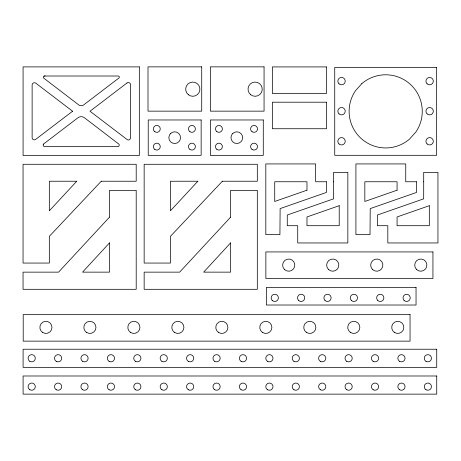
<?xml version="1.0" encoding="UTF-8"?>
<svg xmlns="http://www.w3.org/2000/svg" width="461" height="461" viewBox="0 0 461 461"><rect width="100%" height="100%" fill="white"/><g stroke="black" fill="none" stroke-linecap="round" stroke-linejoin="round"><path stroke-width="0.69" d="M44.198 76.013L118.223 76.013A1.118 1.118 0 0 1 118.903 78.018L83.262 105.206A4.904 4.904 0 0 1 79.142 105.206L43.443 77.886A1.348 1.348 0 0 1 44.054 76.082L45.08 76.013M326.451 181.755L326.44 192.427L280.121 208.603L279.919 234.643L265.813 234.643L265.813 163.932L315.641 163.932L315.641 181.755L326.451 181.755M333.603 181.755L333.591 198.841L287.266 215.016L287.266 225.706L297.72 225.706L297.72 242.959L347.848 242.959L347.848 172.374L333.603 172.374L333.603 181.755M416.548 181.755L416.542 192.427L370.218 208.603L370.016 234.643L355.915 234.643L355.915 163.932L405.743 163.932L405.743 181.755L416.548 181.755M423.705 181.755L423.688 198.841L377.369 215.016L377.369 225.706L387.822 225.706L387.822 242.959L437.95 242.959L437.95 172.374L423.705 172.374L423.705 181.755M43.392 144.132L43.282 144.362A1.873 1.873 0 0 0 44.221 146.586L118.264 146.575A1.729 1.729 0 0 0 119.047 144.264L84.426 117.751A5.319 5.319 0 0 0 77.978 117.751L43.392 144.132M170.299 133.805L169.452 135.073A5.843 5.843 0 0 0 179.087 141.51L179.934 140.242A5.843 5.843 0 0 0 170.299 133.805M232.419 133.805L231.572 135.073A5.843 5.843 0 0 0 241.207 141.51L242.054 140.242A5.843 5.843 0 0 0 232.419 133.805M361.781 83.677L355.431 90.805A36.58 36.58 0 0 0 409.593 139.049L415.943 131.921A36.58 36.58 0 0 0 361.781 83.677M109.505 242.895L82.548 272.14L109.505 272.14L109.505 242.895M230.609 242.895L203.653 272.14L230.609 272.14L230.609 242.895M76.762 181.236L49.327 210.821L49.327 181.236L76.762 181.236M109.505 217.166L58.553 272.14L23.05 272.14L23.05 289.306L136.202 289.306L136.202 190.353L109.505 190.353L109.505 217.166M197.867 181.236L170.432 210.821L170.432 181.236L197.867 181.236M230.609 217.166L179.657 272.14L144.155 272.14L144.155 289.306L257.313 289.306L257.313 190.353L230.609 190.353L230.609 217.166M101.253 181.236L49.327 236.343L49.327 263.058L23.05 263.058L23.05 164.283L136.202 164.283L136.202 181.236L101.253 181.236M222.358 181.236L170.432 236.343L170.432 263.058L144.155 263.058L144.155 164.283L257.313 164.283L257.313 181.236L222.358 181.236M72.59 111.222L35.439 139.556A2.213 2.213 0 0 1 32.126 137.92L32.126 85.003A2.299 2.299 0 0 1 35.82 83.176L72.59 111.222M127.006 82.986L89.981 111.222L127.167 139.585A2.051 2.051 0 0 0 130.428 138.329L130.428 84A2.213 2.213 0 0 0 127.006 82.986M306.974 190.203L274.727 201.463L274.727 181.755L306.974 181.755L306.974 190.203M339.215 205.698L306.974 216.958L306.974 225.706L339.215 225.706L339.215 205.698M397.071 190.203L364.83 201.463L364.83 181.755L397.071 181.755L397.071 190.203M429.318 205.698L397.071 216.958L397.071 225.706L429.318 225.706L429.318 205.698M201.722 66.862L148.004 66.862L148.004 111.147L201.722 111.147L201.722 66.862M264.061 66.862L210.343 66.862L210.343 111.147L264.061 111.147L264.061 66.862M139.326 66.891L23.079 66.891L23.079 155.553L139.326 155.553L139.326 66.891M326.515 66.92L272.342 66.92L272.342 93.462L326.515 93.462L326.515 66.92M436.63 67.415L334.738 67.415L334.738 155.305L436.63 155.305L436.63 67.415M326.515 102.198L272.342 102.198L272.342 128.74L326.515 128.74L326.515 102.198M201.152 119.969L148.229 119.969L148.229 155.345L201.152 155.345L201.152 119.969M263.277 119.969L210.354 119.969L210.354 155.345L263.277 155.345L263.277 119.969M432.937 251.931L265.864 251.931L265.864 278.49L432.937 278.49L432.937 251.931M416.041 287.405L266.354 287.405L266.354 305.021L416.041 305.021L416.041 287.405M410.048 314.575L23.2 314.575L23.2 341.14L410.048 341.14L410.048 314.575M436.734 349.236L23.09 349.236L23.09 367.382L436.734 367.382L436.734 349.236M436.734 375.992L23.09 375.992L23.09 394.138L436.734 394.138L436.734 375.992M29.821 389.724A3.602 3.602 0 0 0 35.295 386.733A3.602 3.602 0 0 0 29.971 383.489A3.602 3.602 0 0 0 29.821 389.724M56.23 389.724A3.602 3.602 0 0 0 61.711 386.733A3.602 3.602 0 0 0 56.386 383.489A3.602 3.602 0 0 0 56.23 389.724M82.646 389.724A3.602 3.602 0 0 0 88.12 386.733A3.602 3.602 0 0 0 82.796 383.489A3.602 3.602 0 0 0 82.646 389.724M109.055 389.724A3.602 3.602 0 0 0 114.53 386.733A3.602 3.602 0 0 0 109.205 383.489A3.602 3.602 0 0 0 109.055 389.724M135.465 389.724A3.602 3.602 0 0 0 140.939 386.733A3.602 3.602 0 0 0 135.615 383.489A3.602 3.602 0 0 0 135.465 389.724M161.874 389.724A3.602 3.602 0 0 0 167.349 386.733A3.602 3.602 0 0 0 162.024 383.489A3.602 3.602 0 0 0 161.874 389.724M188.284 389.724A3.602 3.602 0 0 0 193.758 386.733A3.602 3.602 0 0 0 188.434 383.489A3.602 3.602 0 0 0 188.284 389.724M214.693 389.724A3.602 3.602 0 0 0 220.168 386.733A3.602 3.602 0 0 0 214.843 383.489A3.602 3.602 0 0 0 214.693 389.724M241.103 389.724A3.602 3.602 0 0 0 246.577 386.733A3.602 3.602 0 0 0 241.259 383.489A3.602 3.602 0 0 0 241.103 389.724M267.518 389.724A3.602 3.602 0 0 0 272.993 386.733A3.602 3.602 0 0 0 267.668 383.489A3.602 3.602 0 0 0 267.518 389.724M293.928 389.724A3.602 3.602 0 0 0 299.402 386.733A3.602 3.602 0 0 0 294.078 383.489A3.602 3.602 0 0 0 293.928 389.724M320.337 389.724A3.602 3.602 0 0 0 325.812 386.733A3.602 3.602 0 0 0 320.487 383.489A3.602 3.602 0 0 0 320.337 389.724M346.747 389.724A3.602 3.602 0 0 0 352.221 386.733A3.602 3.602 0 0 0 346.897 383.489A3.602 3.602 0 0 0 346.747 389.724M373.156 389.724A3.602 3.602 0 0 0 378.631 386.733A3.602 3.602 0 0 0 373.306 383.489A3.602 3.602 0 0 0 373.156 389.724M399.566 389.724A3.602 3.602 0 0 0 405.04 386.733A3.602 3.602 0 0 0 399.716 383.489A3.602 3.602 0 0 0 399.566 389.724M425.976 389.724A3.602 3.602 0 0 0 431.45 386.733A3.602 3.602 0 0 0 426.125 383.489A3.602 3.602 0 0 0 425.976 389.724M109.055 361.326A3.602 3.602 0 0 0 114.53 358.341A3.602 3.602 0 0 0 109.205 355.091A3.602 3.602 0 0 0 109.055 361.326M82.646 361.326A3.602 3.602 0 0 0 88.12 358.341A3.602 3.602 0 0 0 82.796 355.091A3.602 3.602 0 0 0 82.646 361.326M56.23 361.326A3.602 3.602 0 0 0 61.711 358.341A3.602 3.602 0 0 0 56.386 355.091A3.602 3.602 0 0 0 56.23 361.326M29.821 361.326A3.602 3.602 0 0 0 35.295 358.341A3.602 3.602 0 0 0 29.971 355.091A3.602 3.602 0 0 0 29.821 361.326M373.156 361.326A3.602 3.602 0 0 0 378.631 358.341A3.602 3.602 0 0 0 373.306 355.091A3.602 3.602 0 0 0 373.156 361.326M135.465 361.326A3.602 3.602 0 0 0 140.939 358.341A3.602 3.602 0 0 0 135.615 355.091A3.602 3.602 0 0 0 135.465 361.326M161.874 361.326A3.602 3.602 0 0 0 167.349 358.341A3.602 3.602 0 0 0 162.024 355.091A3.602 3.602 0 0 0 161.874 361.326M188.284 361.326A3.602 3.602 0 0 0 193.758 358.341A3.602 3.602 0 0 0 188.434 355.091A3.602 3.602 0 0 0 188.284 361.326M214.693 361.326A3.602 3.602 0 0 0 220.168 358.341A3.602 3.602 0 0 0 214.843 355.091A3.602 3.602 0 0 0 214.693 361.326M241.103 361.326A3.602 3.602 0 0 0 246.577 358.341A3.602 3.602 0 0 0 241.259 355.091A3.602 3.602 0 0 0 241.103 361.326M267.518 361.326A3.602 3.602 0 0 0 272.993 358.341A3.602 3.602 0 0 0 267.668 355.091A3.602 3.602 0 0 0 267.518 361.326M293.928 361.326A3.602 3.602 0 0 0 299.402 358.341A3.602 3.602 0 0 0 294.078 355.091A3.602 3.602 0 0 0 293.928 361.326M320.337 361.326A3.602 3.602 0 0 0 325.812 358.341A3.602 3.602 0 0 0 320.487 355.091A3.602 3.602 0 0 0 320.337 361.326M346.747 361.326A3.602 3.602 0 0 0 352.221 358.341A3.602 3.602 0 0 0 346.897 355.091A3.602 3.602 0 0 0 346.747 361.326M399.566 361.326A3.602 3.602 0 0 0 405.04 358.341A3.602 3.602 0 0 0 399.716 355.091A3.602 3.602 0 0 0 399.566 361.326M425.976 361.326A3.602 3.602 0 0 0 431.45 358.341A3.602 3.602 0 0 0 426.125 355.091A3.602 3.602 0 0 0 425.976 361.326M394.633 332.56A6.056 6.056 0 0 0 403.83 327.512A6.056 6.056 0 0 0 394.864 322.066A6.056 6.056 0 0 0 394.633 332.56M272.232 300.428A3.607 3.607 0 0 0 278.265 298.78A3.607 3.607 0 0 0 273.822 294.383A3.607 3.607 0 0 0 272.232 300.428M298.607 300.428A3.607 3.607 0 0 0 304.635 298.78A3.607 3.607 0 0 0 300.192 294.383A3.607 3.607 0 0 0 298.607 300.428M324.976 300.428A3.607 3.607 0 0 0 331.01 298.78A3.607 3.607 0 0 0 326.561 294.383A3.607 3.607 0 0 0 324.976 300.428M351.345 300.428A3.607 3.607 0 0 0 357.379 298.78A3.607 3.607 0 0 0 352.93 294.383A3.607 3.607 0 0 0 351.345 300.428M377.715 300.428A3.607 3.607 0 0 0 383.748 298.78A3.607 3.607 0 0 0 379.305 294.383A3.607 3.607 0 0 0 377.715 300.428M404.09 300.428A3.607 3.607 0 0 0 410.117 298.78A3.607 3.607 0 0 0 405.674 294.383A3.607 3.607 0 0 0 404.09 300.428M284.46 269.483A6.097 6.097 0 0 0 294.631 266.637A6.097 6.097 0 0 0 287.082 259.255A6.097 6.097 0 0 0 284.46 269.483M328.486 269.483A6.097 6.097 0 0 0 338.656 266.637A6.097 6.097 0 0 0 331.107 259.255A6.097 6.097 0 0 0 328.486 269.483M372.511 269.483A6.097 6.097 0 0 0 382.682 266.637A6.097 6.097 0 0 0 375.127 259.255A6.097 6.097 0 0 0 372.511 269.483M416.537 269.483A6.097 6.097 0 0 0 426.707 266.637A6.097 6.097 0 0 0 419.153 259.255A6.097 6.097 0 0 0 416.537 269.483M339.008 83.821A3.694 3.694 0 0 0 345.139 81.983A3.694 3.694 0 0 0 340.483 77.592A3.694 3.694 0 0 0 339.008 83.821M339.008 113.884A3.694 3.694 0 0 0 345.139 112.052A3.694 3.694 0 0 0 340.483 107.661A3.694 3.694 0 0 0 339.008 113.884M339.008 143.953A3.694 3.694 0 0 0 345.139 142.115A3.694 3.694 0 0 0 340.483 137.73A3.694 3.694 0 0 0 339.008 143.953M427.093 83.821A3.694 3.694 0 0 0 433.225 81.983A3.694 3.694 0 0 0 428.569 77.592A3.694 3.694 0 0 0 427.093 83.821M427.093 113.884A3.694 3.694 0 0 0 433.225 112.052A3.694 3.694 0 0 0 428.569 107.661A3.694 3.694 0 0 0 427.093 113.884M427.093 143.953A3.694 3.694 0 0 0 433.225 142.115A3.694 3.694 0 0 0 428.569 137.73A3.694 3.694 0 0 0 427.093 143.953M188.393 94.753A7.105 7.105 0 0 0 199.826 90.195A7.105 7.105 0 0 0 190.163 82.577A7.105 7.105 0 0 0 188.393 94.753M250.738 94.753A7.105 7.105 0 0 0 262.165 90.195A7.105 7.105 0 0 0 252.501 82.577A7.105 7.105 0 0 0 250.738 94.753M189.909 131.679A3.458 3.458 0 0 0 195.372 129.23A3.458 3.458 0 0 0 190.52 125.726A3.458 3.458 0 0 0 189.909 131.679M189.909 149.416A3.458 3.458 0 0 0 195.372 146.973A3.458 3.458 0 0 0 190.52 143.463A3.458 3.458 0 0 0 189.909 149.416M154.781 131.679A3.458 3.458 0 0 0 160.244 129.23A3.458 3.458 0 0 0 155.392 125.726A3.458 3.458 0 0 0 154.781 131.679M154.781 149.416A3.458 3.458 0 0 0 160.244 146.973A3.458 3.458 0 0 0 155.392 143.463A3.458 3.458 0 0 0 154.781 149.416M216.9 131.679A3.458 3.458 0 0 0 222.363 129.23A3.458 3.458 0 0 0 217.511 125.726A3.458 3.458 0 0 0 216.9 131.679M216.9 149.416A3.458 3.458 0 0 0 222.363 146.973A3.458 3.458 0 0 0 217.511 143.463A3.458 3.458 0 0 0 216.9 149.416M252.034 131.679A3.458 3.458 0 0 0 257.492 129.23A3.458 3.458 0 0 0 252.645 125.726A3.458 3.458 0 0 0 252.034 131.679M252.034 149.416A3.458 3.458 0 0 0 257.492 146.973A3.458 3.458 0 0 0 252.645 143.463A3.458 3.458 0 0 0 252.034 149.416M42.781 332.56A6.056 6.056 0 0 0 51.978 327.512A6.056 6.056 0 0 0 43.011 322.066A6.056 6.056 0 0 0 42.781 332.56M86.76 332.56A6.056 6.056 0 0 0 95.963 327.512A6.056 6.056 0 0 0 86.991 322.066A6.056 6.056 0 0 0 86.76 332.56M130.745 332.56A6.056 6.056 0 0 0 139.942 327.512A6.056 6.056 0 0 0 130.976 322.066A6.056 6.056 0 0 0 130.745 332.56M174.725 332.56A6.056 6.056 0 0 0 183.922 327.512A6.056 6.056 0 0 0 174.955 322.066A6.056 6.056 0 0 0 174.725 332.56M218.704 332.56A6.056 6.056 0 0 0 227.907 327.512A6.056 6.056 0 0 0 218.935 322.066A6.056 6.056 0 0 0 218.704 332.56M262.689 332.56A6.056 6.056 0 0 0 271.886 327.512A6.056 6.056 0 0 0 262.92 322.066A6.056 6.056 0 0 0 262.689 332.56M306.669 332.56A6.056 6.056 0 0 0 315.871 327.512A6.056 6.056 0 0 0 306.899 322.066A6.056 6.056 0 0 0 306.669 332.56M350.654 332.56A6.056 6.056 0 0 0 359.851 327.512A6.056 6.056 0 0 0 350.884 322.066A6.056 6.056 0 0 0 350.654 332.56"/></g></svg>
